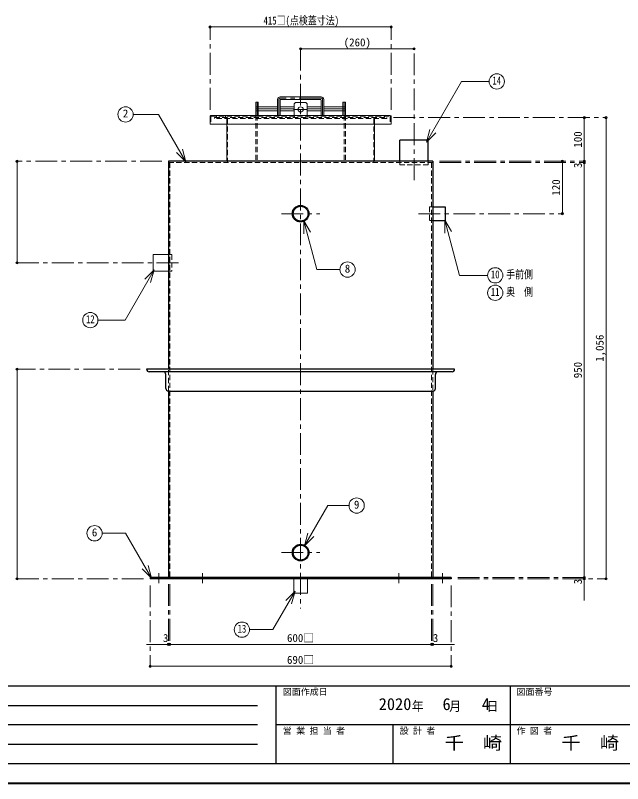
# Model space of a CAD drawing. Units: millimetres at full size, sheet at 1:10; details may follow other scales. Extents: x -2123 to 1927, y -1358 to 1452.
# Drawn here: x -752 to 640, y -1358 to 401 of the extents above; entities that cross this region are included whole.
import ezdxf
from ezdxf.enums import TextEntityAlignment as Align

# ---------------------------------------------------------------- set-up
doc = ezdxf.new("R2010")
doc.units = ezdxf.units.MM
doc.header["$LTSCALE"] = 10
doc.header["$PDMODE"] = 32
doc.header["$PDSIZE"] = 5
doc.linetypes.add('CHAIN1', pattern=[8, 5, -1, 1, -1])
doc.linetypes.add('DASHED1', pattern=[1.8, 1.2, -0.6])
doc.layers.add('0-0', color=7, linetype='Continuous', lineweight=18)
doc.styles.add('ＭＳ ゴシック', font='')
doc.styles.get('ＭＳ ゴシック').set_extended_font_data('MS Gothic')

msp = doc.modelspace()

# ---------------------------------------------------------------- linework, layer by layer
at = {"layer": '0-0', "color": 4, "linetype": 'CHAIN1', "lineweight": 9}
for p, q in [((-305.3, 184.91), (-305.3, 374.51)), ((109.7, 184.91), (109.7, 374.51)), ((-97.8, 324.51), (-97.8, -957.09)), ((162.2, 23.91), (162.2, 324.51)), ((-50.8, 211.51), (-144.8, 211.51)), ((-147.8, 208.51), (-147.8, 171.91)), ((-47.8, 208.51), (-47.8, 171.91)), ((-200.8, 186.91), (-150.8, 186.91)), ((-144.8, 186.91), (-112.8, 186.91)), ((-113.8, 185.61), (-81.8, 185.61)), ((-82.8, 186.91), (-50.8, 186.91)), ((5.2, 186.91), (-44.8, 186.91)), ((114.7, 166.91), (602.2, 166.91)), ((-415.8, 66.91), (-747.8, 66.91)), ((220.2, 66.91), (552.2, 66.91)), ((220.2, 63.91), (552.2, 63.91)), ((-141.8, -53.09), (-53.8, -53.09)), ((172.2, -53.09), (502.2, -53.09)), ((-747.8, -165.59), (-367.8, -165.59)), ((-465.8, -409.09), (-747.8, -409.09)), ((-141.8, -829.09), (-53.8, -829.09)), ((-422.8, -876.09), (-422.8, -899.09)), ((-322.8, -876.09), (-322.8, -899.09)), ((127.2, -876.09), (127.2, -899.09)), ((227.2, -876.09), (227.2, -899.09)), ((-457.8, -889.09), (-747.8, -889.09)), ((262.2, -886.09), (552.2, -886.09)), ((262.2, -889.09), (602.2, -889.09)), ((-442.8, -904.09), (-442.8, -1089.29)), ((-400.8, -901.09), (-400.8, -1039.29)), ((-397.8, -901.09), (-397.8, -1039.29)), ((202.2, -901.09), (202.2, -1039.29)), ((205.2, -901.09), (205.2, -1039.29)), ((247.2, -904.09), (247.2, -1089.29))]:
    msp.add_line(p, q, dxfattribs=at)
at = {"layer": '0-0', "color": 4, "lineweight": 9}
for p, q in [((-305.3, 374.51), (109.7, 374.51)), ((162.2, 324.51), (-97.8, 324.51)), ((-200.8, 201.91), (-200.8, 171.91)), ((-197.8, 201.91), (-200.8, 201.91)), ((2.2, 201.91), (5.2, 201.91)), ((5.2, 201.91), (5.2, 171.91)), ((-194.8, 191.41), (-150.8, 191.41)), ((-194.8, 182.41), (-150.8, 182.41)), ((-144.8, 191.41), (-112.8, 191.41)), ((-144.8, 182.41), (-112.8, 182.41)), ((-82.8, 191.41), (-50.8, 191.41)), ((-82.8, 182.41), (-50.8, 182.41)), ((-0.8, 191.41), (-44.8, 191.41)), ((-0.8, 182.41), (-44.8, 182.41)), ((552.2, 66.91), (552.2, 166.91)), ((602.2, -889.09), (602.2, 166.91)), ((-267.3, 151.91), (-267.3, 66.91)), ((71.7, 151.91), (71.7, 66.91)), ((-747.8, -165.59), (-747.8, 66.91)), ((502.2, -53.09), (502.2, 66.91)), ((552.2, 66.91), (552.2, 63.91)), ((552.2, -886.09), (552.2, 63.91)), ((-747.8, -409.09), (-747.8, -889.09)), ((552.2, -886.09), (552.2, -939.09)), ((-397.8, -1039.29), (-450.8, -1039.29)), ((-397.8, -1039.29), (202.2, -1039.29)), ((202.2, -1039.29), (255.2, -1039.29)), ((-442.8, -1089.29), (247.2, -1089.29))]:
    msp.add_line(p, q, dxfattribs=at)
at = {"layer": '0-0'}
for p, q in [((190.74, 110.87), (270.86, 249.64)), ((334.29, 249.64), (270.86, 249.64)), ((-144.8, 214.51), (-50.8, 214.51)), ((-197.8, 201.91), (-197.8, 171.91)), ((-197.8, 201.91), (-194.8, 201.91)), ((-194.8, 171.91), (-194.8, 201.91)), ((-150.8, 208.51), (-150.8, 171.91)), ((-144.8, 207.01), (-144.8, 171.91)), ((-143.3, 208.51), (-52.3, 208.51)), ((-112.8, 198.61), (-109.8, 201.61)), ((-112.8, 198.61), (-112.8, 171.91)), ((-85.8, 201.61), (-109.8, 201.61)), ((-85.8, 201.61), (-82.8, 198.61)), ((-82.8, 198.61), (-82.8, 171.91)), ((-50.8, 207.01), (-50.8, 171.91)), ((-44.8, 208.51), (-44.8, 171.91)), ((2.2, 201.91), (-0.8, 201.91)), ((-0.8, 171.91), (-0.8, 201.91)), ((2.2, 201.91), (2.2, 171.91)), ((-481.56, 174.23), (-423.53, 174.23)), ((-361, 65.93), (-423.53, 174.23)), ((-305.3, 169.91), (-305.3, 151.91)), ((107.7, 171.91), (-303.3, 171.91)), ((109.7, 169.91), (109.7, 151.91)), ((109.7, 151.91), (-305.3, 151.91)), ((190.74, 110.87), (198.5, 139.84)), ((190.74, 110.87), (211.95, 132.08)), ((-361, 65.93), (-368.76, 94.9)), ((-361, 65.93), (-382.21, 87.14)), ((-90.22, -69.41), (-75.22, -95.39)), ((-90.22, -69.41), (-90.22, -99.41)), ((232.62, -67.63), (247.62, -93.61)), ((232.62, -67.63), (232.62, -97.63)), ((232.62, -67.63), (266.55, -194.25)), ((-435.8, -146.59), (-435.8, -184.59)), ((-400.8, -146.59), (-435.8, -146.59)), ((-433.8, -181.82), (-500.17, -296.77)), ((-433.8, -181.82), (-455.01, -203.03)), ((-433.8, -181.82), (-441.56, -210.79)), ((-400.8, -184.59), (-435.8, -184.59)), ((330.71, -194.25), (266.55, -194.25)), ((-500.17, -296.77), (-562.31, -296.77)), ((-88.89, -813.72), (-35.58, -721.4)), ((13.11, -721.4), (-35.58, -721.4)), ((-498.86, -784.91), (-552.56, -784.91)), ((-439.58, -887.59), (-498.86, -784.91)), ((-88.89, -813.72), (-81.12, -784.75)), ((-88.89, -813.72), (-67.67, -792.51)), ((-439.58, -887.59), (-447.34, -858.61)), ((-439.58, -887.59), (-460.79, -866.37)), ((-113.3, -922.09), (-113.3, -889.09)), ((-82.3, -922.09), (-82.3, -889.09)), ((-110.67, -917.33), (-161.57, -1005.5)), ((-110.67, -917.33), (-131.88, -938.54)), ((-110.67, -917.33), (-118.43, -946.31)), ((-113.3, -922.09), (-82.3, -922.09)), ((-161.57, -1005.5), (-214.77, -1005.5))]:
    msp.add_line(p, q, dxfattribs=at)
at = {"layer": '0-0', "color": 4, "linetype": 'DASHED1', "lineweight": 9}
for p, q in [((-200.8, 191.41), (-194.8, 191.41)), ((-200.8, 182.41), (-194.8, 182.41)), ((5.2, 191.41), (-0.8, 191.41)), ((5.2, 182.41), (-0.8, 182.41)), ((-303.3, 169.91), (106.7, 169.91)), ((-303.3, 168.91), (-303.3, 151.91)), ((-295.3, 166.91), (-295.3, 164.91)), ((-290.3, 166.91), (-290.3, 169.91)), ((-270.3, 166.91), (-270.3, 169.91)), ((-267.3, 163.91), (-267.3, 151.91)), ((-265.3, 164.91), (-265.3, 63.91)), ((-200.8, 171.91), (-200.8, 66.91)), ((-197.8, 171.91), (-197.8, 66.91)), ((-117.55, 171.91), (-117.55, 169.91)), ((-112.8, 166.91), (-112.8, 172.21)), ((-82.8, 166.91), (-82.8, 172.21)), ((-78.05, 171.91), (-78.05, 169.91)), ((2.2, 171.91), (2.2, 66.91)), ((5.2, 171.91), (5.2, 66.91)), ((69.7, 164.91), (69.7, 63.91)), ((71.7, 163.91), (71.7, 151.91)), ((74.7, 166.91), (74.7, 169.91)), ((94.7, 166.91), (94.7, 169.91)), ((107.7, 168.91), (107.7, 151.91)), ((-400.8, -146.59), (-392.8, -146.59)), ((-392.8, -146.59), (-392.8, -184.59)), ((-400.8, -184.59), (-392.8, -184.59)), ((-429.8, -886.09), (-429.8, -889.09)), ((-415.8, -886.09), (-415.8, -889.09)), ((-113.3, -889.09), (-113.3, -886.09)), ((-82.3, -889.09), (-82.3, -886.09)), ((220.2, -886.09), (220.2, -889.09)), ((234.2, -886.09), (234.2, -889.09))]:
    msp.add_line(p, q, dxfattribs=at)
at = {"layer": '0-0', "color": 5, "lineweight": 25}
for p, q in [((129.7, 66.91), (129.7, 114.91)), ((194.7, 114.91), (129.7, 114.91)), ((194.7, 66.91), (194.7, 114.91)), ((205.2, 66.91), (-400.8, 66.91)), ((-400.8, 66.91), (-400.8, -409.09)), ((205.2, 66.91), (205.2, -409.09)), ((205.2, -68.59), (233.2, -68.59)), ((255.2, -409.09), (-450.8, -409.09)), ((249.2, -415.09), (-444.8, -415.09)), ((-406.8, -453.09), (-406.8, -421.09)), ((211.2, -453.09), (211.2, -421.09)), ((-400.8, -459.09), (-400.8, -886.09)), ((-400.8, -459.09), (205.2, -459.09)), ((205.2, -459.09), (205.2, -886.09)), ((-442.8, -886.09), (-442.8, -889.09)), ((247.2, -886.09), (-442.8, -886.09)), ((247.2, -889.09), (-442.8, -889.09)), ((247.2, -886.09), (247.2, -889.09))]:
    msp.add_line(p, q, dxfattribs=at)
at = {"layer": '0-0', "linetype": 'DASHED1'}
for p, q in [((205.2, 63.91), (-400.8, 63.91)), ((-397.8, 63.91), (-397.8, -886.09)), ((129.7, 58.91), (129.7, 66.91)), ((194.7, 58.91), (129.7, 58.91)), ((194.7, 58.91), (194.7, 66.91)), ((202.2, 63.91), (202.2, -886.09)), ((205.2, -68.59), (197.2, -68.59)), ((-400.8, -459.09), (-400.8, -409.09)), ((205.2, -409.09), (205.2, -459.09)), ((-329.8, -886.09), (-329.8, -889.09)), ((-315.8, -886.09), (-315.8, -889.09)), ((120.2, -886.09), (120.2, -889.09)), ((134.2, -886.09), (134.2, -889.09))]:
    msp.add_line(p, q, dxfattribs=at)
at = {"layer": '0-0', "color": 6, "lineweight": 25}
for p, q in [((-2077.8, -1134.52), (1882.2, -1134.52)), ((-153.52, -1313.09), (-153.52, -1134.52)), ((382.2, -1134.52), (382.2, -1313.09)), ((-1124.94, -1179.16), (-196.37, -1179.16)), ((-196.37, -1223.8), (-1124.94, -1223.8)), ((1882.2, -1223.8), (-153.52, -1223.8)), ((114.34, -1313.09), (114.34, -1223.8)), ((-196.37, -1268.44), (-1124.94, -1268.44)), ((1882.2, -1313.09), (-2077.8, -1313.09))]:
    msp.add_line(p, q, dxfattribs=at)
at = {"layer": '0-0', "color": 1, "lineweight": 40}
msp.add_line((1927.2, -1358.09), (-2122.8, -1358.09), dxfattribs=at)
at = {"layer": '0-0', "color": 4, "linetype": 'DASHED1', "lineweight": 9}
msp.add_lwpolyline([(-295.3, 166.91), (99.7, 166.91), (99.7, 164.91), (-295.3, 164.91)], dxfattribs=at)
at = {"layer": '0-0', "linetype": 'DASHED1'}
msp.add_lwpolyline([(205.2, -37.59), (197.2, -37.59), (197.2, -68.59)], dxfattribs=at)
at = {"layer": '0-0', "color": 5, "lineweight": 25}
msp.add_lwpolyline([(205.2, -37.59), (233.2, -37.59), (233.2, -68.59)], dxfattribs=at)
at = {"layer": '0-0'}
msp.add_lwpolyline([(-90.22, -69.41), (-60.31, -181.04), (-7.84, -181.04)], dxfattribs=at)
for centre, radius in [((351.79, 249.64), 17.5), ((-499.06, 174.23), 17.5), ((-97.8, 185.61), 6), ((9.66, -181.04), 17.5), ((348.21, -194.25), 17.5), ((348.21, -234.25), 17.5), ((-579.81, -296.77), 17.5), ((30.61, -721.4), 17.5), ((-570.06, -784.91), 17.5), ((-232.27, -1005.5), 17.5)]:
    msp.add_circle(centre, radius, dxfattribs=at)
at = {"layer": '0-0', "color": 5, "lineweight": 25}
for centre, radius in [((-97.8, -53.09), 19), ((-97.8, -53.09), 17), ((-97.8, -829.09), 19), ((-97.8, -829.09), 17)]:
    msp.add_circle(centre, radius, dxfattribs=at)
at = {"layer": '0-0'}
for centre, radius, start, end in [((-144.8, 208.51), 6, 90, 180), ((-50.8, 208.51), 6, 0, 90), ((-143.3, 207.01), 1.5, 90, 180), ((-52.3, 207.01), 1.5, 0, 90), ((-303.3, 169.91), 2, 90, 180), ((107.7, 169.91), 2, 0, 90)]:
    msp.add_arc(centre, radius, start, end, dxfattribs=at)
at = {"layer": '0-0', "color": 4, "linetype": 'CHAIN1', "lineweight": 9}
for centre, start, end in [((-144.8, 208.51), 90, 180), ((-50.8, 208.51), 0, 90)]:
    msp.add_arc(centre, 3, start, end, dxfattribs=at)
at = {"layer": '0-0', "color": 4, "linetype": 'DASHED1', "lineweight": 9}
for centre, radius, start, end in [((-302.3, 168.91), 1, 90, 180), ((-268.3, 163.91), 1, 0, 90), ((-267.3, 164.91), 2, 0, 90), ((71.7, 164.91), 2, 90, 180), ((72.7, 163.91), 1, 90, 180), ((106.7, 168.91), 1, 0, 90)]:
    msp.add_arc(centre, radius, start, end, dxfattribs=at)
at = {"layer": '0-0', "color": 5, "lineweight": 25}
for centre, start, end in [((-444.8, -409.09), 180, 270), ((-412.8, -421.09), 0, 90), ((217.2, -421.09), 90, 180), ((249.2, -409.09), 270, 0), ((-400.8, -453.09), 180, 270), ((205.2, -453.09), 270, 0)]:
    msp.add_arc(centre, 6, start, end, dxfattribs=at)
at = {"layer": '0-0', "color": 1}
for p in [(-305.3, 374.51), (109.7, 374.51), (-97.8, 324.51), (162.2, 324.51), (552.2, 166.91), (602.2, 166.91), (-747.8, 66.91), (502.2, 66.91), (552.2, 66.91), (552.2, 63.91), (502.2, -53.09), (-747.8, -165.59), (-747.8, -409.09), (-747.8, -889.09), (552.2, -886.09), (552.2, -889.09), (602.2, -889.09), (-400.8, -1039.29), (-397.8, -1039.29), (202.2, -1039.29), (205.2, -1039.29), (-442.8, -1089.29), (247.2, -1089.29)]:
    msp.add_point(p, dxfattribs=at)

# ---------------------------------------------------------------- texts
at = {"layer": '0-0', "style": 'ＭＳ ゴシック'}
for s, height, width, p in [('415□(点検蓋寸法)', 18.33, 0.8, (-182.8, 374.51)), ('14', 18.33, 0.8, (341.79, 237.14)), ('10', 18.33, 0.8, (338.21, -206.75)), ('手前側', 18.33, 0.8, (373.21, -206.75)), ('11', 18.33, 0.8, (338.21, -246.75)), ('奥\u3000側', 18.33, 0.8, (373.21, -246.75)), ('12', 18.33, 0.8, (-589.81, -309.27)), ('13', 18.33, 0.8, (-242.27, -1018)), ('千\u3000崎', 29.33, 1.1, (232.2, -1288.44)), ('千\u3000崎', 29.33, 1.1, (500.06, -1288.44))]:
    msp.add_text(s, height=height, dxfattribs=dict(at, width=width)).set_placement(p, align=Align.BOTTOM_LEFT)
for s, height, p in [('(260)', 18.33, (0.95, 324.51)), ('2', 18.33, (-505.31, 161.73)), ('8', 18.33, (3.41, -193.54)), ('9', 18.33, (24.36, -733.9)), ('6', 18.33, (-576.31, -797.41)), ('3', 18.33, (-413.3, -1039.29)), ('600□', 18.33, (-129.05, -1039.29)), ('3', 18.33, (205.2, -1039.29)), ('690□', 18.33, (-129.05, -1089.29)), ('図面作成日', 14.66, (-138.52, -1159.52)), ('図面番号', 14.66, (397.2, -1159.52)), ('2020', 27.49, (81.2, -1197.91)), ('6', 27.49, (227.45, -1197.91)), ('4', 27.49, (317.45, -1197.91)), ('営 業 担 当 者', 14.66, (-138.52, -1248.8)), ('設 計 者', 14.66, (129.34, -1248.8)), ('作 図 者', 14.66, (397.2, -1248.8))]:
    msp.add_text(s, height=height, dxfattribs=at).set_placement(p, align=Align.BOTTOM_LEFT)
for s, p in [('100', (552.2, 98.16)), ('3', (552.2, 51.41)), ('120', (502.2, -11.84)), ('1,056', (602.2, -392.34)), ('950', (552.2, -429.84)), ('3', (552.2, -901.59))]:
    msp.add_text(s, height=18.33, rotation=90, dxfattribs=at).set_placement(p, align=Align.BOTTOM_LEFT)
at = {"layer": '0-0', "insert": (157.2, -1194.16), "char_height": 21.99, "attachment_point": 7, "style": 'ＭＳ ゴシック'}
msp.add_mtext('\\T1.27;\\W0.9;年\\~\\~\\~月\\~\\~\\~日', dxfattribs=at)

doc.saveas('drawing.dxf')
